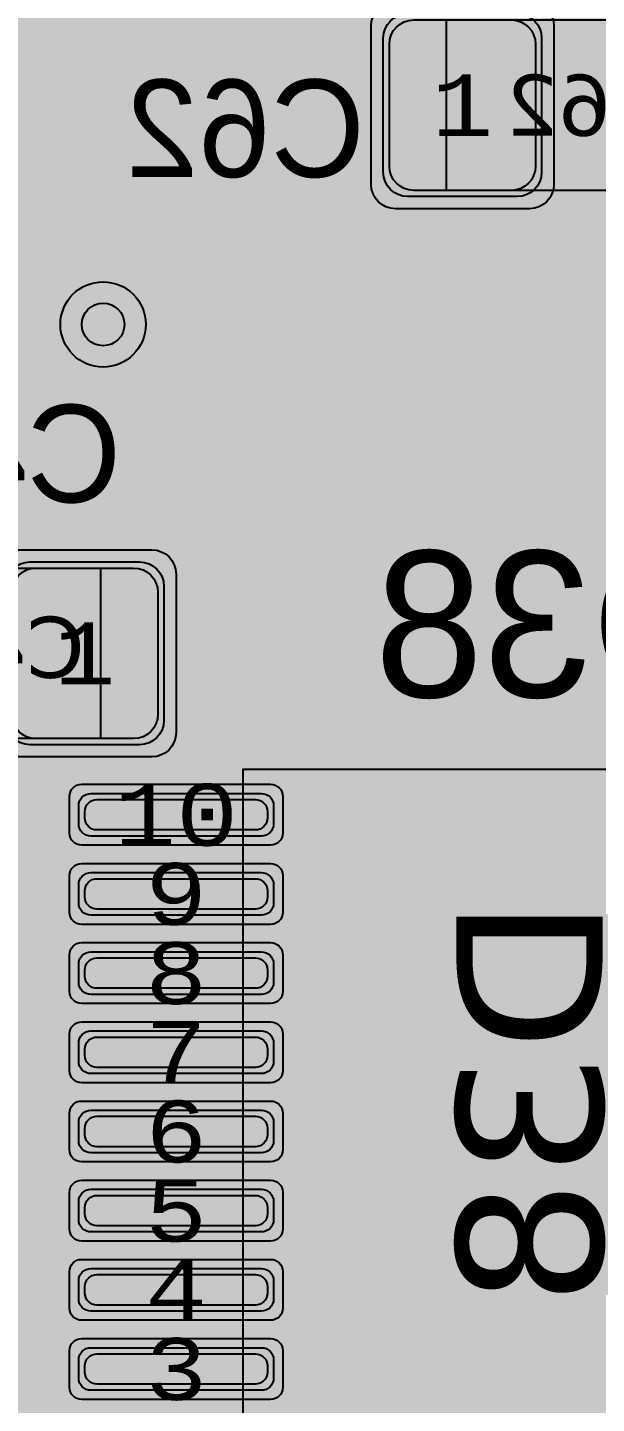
# Model space of a CAD drawing. Extents: x -98 to 119, y -207 to 98.
# Drawn here: x 15.98 to 20.65, y -20.16 to -8.86 of the extents above; entities that cross this region are included whole.
import ezdxf
from ezdxf.enums import TextEntityAlignment as Align

# ---------------------------------------------------------------- set-up
doc = ezdxf.new("R2010")
doc.units = 0
doc.header["$MEASUREMENT"] = 0
for name, color, linetype in [('ASSEMBLY_OUTLINES_BTM', 191, 'CONTINUOUS'), ('ASSEMBLY_PART_NUMBERS_BTM', 191, 'CONTINUOUS'), ('ASSEMBLY_PART_NUMBERS_TOP', 102, 'CONTINUOUS'), ('ASSEMBLY_REF_DES_BTM', 191, 'CONTINUOUS'), ('BOARD_OUTLINE', 10, 'CONTINUOUS'), ('DRILL_DRAWING', 21, 'CONTINUOUS'), ('GENERATED_SILKSCREEN_BTM', 255, 'CONTINUOUS'), ('MANUFACTURING_OUTLINES', 10, 'CONTINUOUS'), ('PART_PADS_SMD_BTM', 230, 'CONTINUOUS'), ('PIN_NUMBERS_BTM', 8, 'CONTINUOUS'), ('PIN_NUMBERS_TOP', 8, 'CONTINUOUS'), ('PLACEMENT_OUTLINES_BTM', 222, 'CONTINUOUS'), ('PLANE_DATA_LAYER_BOTTOM', 230, 'CONTINUOUS'), ('PLANE_SHAPES_LAYER_BOTTOM', 230, 'CONTINUOUS'), ('PLANE_SHAPES_LAYER_TOP', 150, 'CONTINUOUS'), ('ROUTE_BORDER', 151, 'CONTINUOUS'), ('SILKSCREEN_OUTLINES_BTM', 211, 'CONTINUOUS'), ('SILKSCREEN_REF_DES_BTM', 211, 'CONTINUOUS'), ('SOLDERMASK_PADS_BTM', 12, 'CONTINUOUS'), ('SOLDERPASTE_PADS_BTM', 12, 'CONTINUOUS'), ('TRACES_LAYER_BOTTOM', 230, 'CONTINUOUS'), ('TRACES_LAYER_TOP', 150, 'CONTINUOUS'), ('VIA_HOLES_LAYER_BOTTOM', 30, 'CONTINUOUS'), ('VIA_HOLES_LAYER_TOP', 30, 'CONTINUOUS'), ('VIA_PADS_LAYER_BOTTOM', 230, 'CONTINUOUS'), ('VIA_PADS_LAYER_TOP', 150, 'CONTINUOUS')]:
    doc.layers.add(name, color=color, linetype=linetype)
doc.styles.add('COURIER_NEW', font='COUR.TTF')
doc.styles.add('VERDANA', font='verdana.TTF')
doc.styles.add('VERIBEST_GERBER_0', font='txt')

msp = doc.modelspace()

# ---------------------------------------------------------------- hatches: boundary and pattern name
at = {"layer": 'PLANE_DATA_LAYER_BOTTOM'}
h = msp.add_hatch(color=256, dxfattribs=at)
h.paths.add_polyline_path([(-96.5, 0, -1), (96.5, 0, -1)], flags=0)
h.paths.add_polyline_path([(92.251979, -7.43598, 0.726988162), (92.479659, -3.637852, -0.308609791), (92.431259, -3.566904, -0.009635255), (92.431316, -3.563968, 0.009635011), (92.5, -0.000006), (92.5, 0.000001, 0.053325255), (90.407665, 19.562826, -0.053326925), (90.405941, 19.578942), (90.405941, 19.578943, -0.238217909), (90.436919, 19.640273, 0.661755037), (89.584154, 23.221888, -0.295297583), (89.523137, 23.277841, 0.022401018), (87.08146, 31.194059, -0.086206302), (87.076996, 31.219756), (87.076996, 31.219757, -0.210183909), (87.101696, 31.275919, 0.679382507), (85.774921, 34.749845, -0.301864993), (85.705267, 34.797373, 0.047915829), (77.514669, 50.475005, -0.145307444), (77.502324, 50.516585, -0.123988701), (77.511414, 50.552678, 0.606608991), (75.516892, 53.486368, -0.274238992), (75.44586, 53.517962, 0.021523084), (70.565432, 59.806101, -0.177595235), (70.547363, 59.855368), (70.547363, 59.855369, -0.111833303), (70.5548, 59.888203, 0.661755452), (68.116894, 62.64715, -0.295297373), (68.036725, 62.667806, 0.05833458), (51.722715, 76.687749, -0.249337829), (51.689123, 76.750923), (51.689123, 76.750924, -0.060759886), (51.691357, 76.76924, 0.714966399), (48.509213, 78.818582, -0.314871124), (48.42205, 78.81342, 0.022806677), (41.042088, 82.896302, -0.285136953), (40.999698, 82.964591), (40.999698, 82.964596, -0.004247023), (40.999709, 82.965891, 0.647046608), (37.697353, 84.5176, -0.289754858), (37.616734, 84.505806, 0.052943541), (19.031563, 90.52099, -0.30833592), (18.972104, 90.582877, 0.696982245), (15.284156, 91.27756, -0.308339612), (15.206255, 91.241547, 0.022370691), (6.993138, 92.235275, -0.315204372), (6.925536, 92.290658, 0.715888063), (3.14462, 92.496703, -0.315205261), (3.0714, 92.448994, 0.063468058), (-20.215283, 90.264015, -0.320142253), (-20.296827, 90.298428, 0.72963938), (-23.995319, 89.386755, -0.320144031), (-24.051528, 89.318386, 0.018663537), (-30.645576, 87.275991, -0.309865735), (-30.72878, 87.298418, 0.701170836), (-34.249879, 85.978007, -0.002752694), (-34.249874, 85.977168, -0.30685575), (-34.29782, 85.9064, 0.04916641), (-50.410548, 77.556603, -0.32354836), (-50.499711, 77.561018, 0.739212756), (-53.660594, 75.408706, -0.075169868), (-53.657188, 75.386179), (-53.657188, 75.386178, -0.242479425), (-53.68916, 75.324127, 0.019967737), (-59.527063, 70.80098, -0.298487087), (-59.610009, 70.791065, 0.556724412), (-62.5, 69), (-62.5, 68.999999, 0.082708518), (-62.392031, 68.351756, -0.298487573), (-62.412702, 68.270818, 0.067186589), (-78.279974, 49.27977, -0.277817809), (-78.350169, 49.24438, 0.436350868), (-80.5, 47.25), (-80.5, 47.249999, 0.141466326), (-80.192238, 46.184011, -0.141465884), (-80.180512, 46.143397), (-80.180512, 46.143396, -0.131190735), (-80.190652, 46.105416, 0.019294819), (-83.506407, 39.786053, -0.312206796), (-83.581614, 39.742899, 0.439123468), (-85.75, 37.75, 0.204829615), (-85.131688, 36.303992, -0.204830708), (-85.10813, 36.248899), (-85.10813, 36.248898, -0.100919006), (-85.114214, 36.219062, 0.048097759), (-90.466303, 19.289839, -0.314870423), (-90.530154, 19.230281, 0.714965653), (-91.24073, 15.512631, -0.269378312), (-91.202277, 15.446437), (-91.202277, 15.446436, -0.041929831), (-91.203345, 15.433723, 0.018841331), (-92.106444, 8.523669, -0.32827121), (-92.166453, 8.456161, 0.354028014), (-93.75, 6.5), (-93.75, 6.499999, 0.314708299), (-92.438077, 4.622088, -0.31470689), (-92.388093, 4.55054), (-92.388093, 4.550537, -0.012285748), (-92.388185, 4.546794, 0.012294179), (-92.5, 0.00001), (-92.5, -0.000004, 0.052933393), (-90.438132, -19.421494, -0.329408644), (-90.475468, -19.504015, 0.27173254), (-91.5, -21.25, 0.401597711), (-89.586502, -23.248128, -0.329404507), (-89.516056, -23.305059, 0.021307354), (-87.207653, -30.839509, -0.322177334), (-87.232533, -30.924924, 0.230665932), (-88, -32.499999), (-88, -32.5, 0.431495031), (-85.882787, -34.496562, -0.3221788), (-85.807634, -34.544174, 0.048016175), (-77.643233, -50.277018, -0.303878783), (-77.644537, -50.3618, 0.152518996), (-78, -51.499999), (-78, -51.5, 0.481982915), (-75.552374, -53.449264, -0.303883418), (-75.473145, -53.479475, 0.021991255), (-70.483925, -59.90214, -0.318621499), (-70.47622, -59.989968, 0.725399056), (-67.952631, -62.834176, -0.318624212), (-67.866344, -62.852281, 0.062392529), (-50.265124, -77.650932, -0.254356234), (-50.230332, -77.714899), (-50.230332, -77.7149, -0.034453173), (-50.231054, -77.725364, 0.034451935), (-50.25, -78), (-50.25, -78.000001, 0.603308224), (-47.119729, -79.649997, -0.291362646), (-47.037917, -79.64725, 0.02294124), (-39.54278, -83.621879, -0.290012797), (-39.499155, -83.690765), (-39.499155, -83.690766, -0.007130353), (-39.499186, -83.692939, 0.007132964), (-39.5, -83.749994), (-39.5, -83.75, 0.658082965), (-36.126004, -85.203319, -0.297762979), (-36.043963, -85.188513, 0.049016344), (-18.771876, -90.575199, -0.301861306), (-18.712566, -90.635139, 0.679381768), (-15.056336, -91.31372, -0.301864385), (-14.979467, -91.279054, 0.021749122), (-6.993138, -92.235275, -0.315204372), (-6.925536, -92.290658, 0.715888063), (-3.14462, -92.496703, -0.315205261), (-3.0714, -92.448994, 0.06250827), (19.869968, -90.340657, -0.345566403), (19.954737, -90.381493, 0.794356815), (23.75, -89.500001), (23.75, -89.499973, 0.005086864), (23.749586, -89.459281, -0.345588489), (23.806159, -89.384097, 0.021469451), (31.383958, -87.013201, -0.314446926), (31.468175, -87.035889, 0.700130836), (35, -85.75), (35, -85.749988, 0.009099261), (34.998675, -85.677212, -0.009057228), (34.998625, -85.674452), (34.998625, -85.674439, -0.304472205), (35.045955, -85.60392, 0.047985464), (50.721249, -77.353765, -0.31444166), (50.808431, -77.356288, 0.616218308), (54, -75.75), (54, -75.749999, 0.067758174), (53.927211, -75.215343, -0.067753523), (53.924438, -75.194974), (53.924438, -75.194973, -0.241537288), (53.95619, -75.13308, 0.022365821), (60.452055, -70.01285, -0.313111549), (60.538488, -70.003709, 0.710095351), (63.344013, -67.475653, -0.099717589), (63.33807, -67.446151), (63.33807, -67.44615, -0.206928064), (63.362073, -67.390635, 0.058205552), (77.187807, -50.973449, -0.317486674), (77.269693, -50.94147, 0.722224143), (79.294241, -47.729048, -0.173873661), (79.276877, -47.680625, -0.136094565), (79.287761, -47.641379, 0.020523482), (82.926938, -40.980152, -0.353003204), (83.013777, -40.939997, 0.48811211), (85.5, -39), (85.5, -38.999999, 0.240073604), (84.675602, -37.381988, -0.240072951), (84.644192, -37.320342), (84.644192, -37.320341, -0.104105615), (84.650658, -37.289623, 0.050546739), (90.411157, -19.546683, -0.32146983), (90.476988, -19.487077, 0.38127918), (92.25, -17.5, 0.275143701), (91.203224, -15.741772, -0.275142487), (91.163342, -15.674784), (91.163342, -15.674783, -0.042554947), (91.164442, -15.661882, 0.022235783), (92.195155, -7.50356, -0.319196338)], flags=0)
at = {"layer": 'PLANE_SHAPES_LAYER_BOTTOM'}
h = msp.add_hatch(color=256, dxfattribs=at)
h.paths.add_polyline_path([(-96.5, 0, -1), (96.5, 0, -1)], flags=0)
h.paths.add_polyline_path([(-92.5, 0, -1), (92.5, 0, -1)], flags=0)
at = {"layer": 'PLANE_SHAPES_LAYER_TOP'}
h = msp.add_hatch(color=256, dxfattribs=at)
h.paths.add_polyline_path([(-96.31345, 0, -1), (96.81345, 0, -1)], flags=0)
h.paths.add_polyline_path([(-92.25, 0, -1), (92.75, 0, -1)], flags=0)
h = msp.add_hatch(color=256, dxfattribs=at)
h.paths.add_polyline_path([(46.25, -35.15), (43.875, -38), (28.75, -38), (32.25, -34.5), (32.25, -30.5), (35.75, -30.5), (35.75, -27), (14.25, -27), (14.25, -24), (-10, -24), (-10, -18.75), (1.75, -18.75), (1.75, -9.25), (-10, -9.25), (-10, 32.75), (1.75, 32.75), (1.75, 34.25), (20.25, 34.25), (20.25, 25.25), (22.25, 23.25), (34.5, 23.25), (34.5, -26.5), (41.25, -26.5), (41.25, -20.5), (46.25, -20.5)])
h.paths.add_polyline_path([(-8.75, 10.25), (-8.75, 19.5), (1.25, 19.5), (1.25, 10.25)], flags=16)
h.paths.add_polyline_path([(6, 27.25), (6, 29.75), (15.45, 29.75), (15.45, 27.25)], flags=16)
at = {"layer": 'VIA_HOLES_LAYER_BOTTOM'}
h = msp.add_hatch(color=256, dxfattribs=at)
edge = h.paths.add_edge_path()
edge.add_arc((16.6, -11.3), 0.175, 0, 360)
at = {"layer": 'VIA_HOLES_LAYER_TOP'}
h = msp.add_hatch(color=256, dxfattribs=at)
edge = h.paths.add_edge_path()
edge.add_arc((16.6, -11.3), 0.175, 0, 360)

# ---------------------------------------------------------------- linework, layer by layer
at = {"layer": 'ASSEMBLY_OUTLINES_BTM'}
for points in [[(19.42, -10.2), (19.42, -8.8), (21.57, -8.8), (21.57, -10.2)], [(14.43, -14.7), (14.43, -13.3), (16.58, -13.3), (16.58, -14.7)]]:
    msp.add_lwpolyline(points, close=True, dxfattribs=at)
at = {"layer": 'ASSEMBLY_OUTLINES_BTM', "const_width": 0.2}
msp.add_lwpolyline([(17.75, -21.55), (17.75, -14.95), (22.25, -14.95), (22.25, -21.55)], close=True, dxfattribs=at)
at = {"layer": 'BOARD_OUTLINE', "const_width": 0.1}
msp.add_lwpolyline([(-97.5, 0, -1), (97.5, 0, -1)], format="xyb", close=True, dxfattribs=at)
at = {"layer": 'GENERATED_SILKSCREEN_BTM', "const_width": 0.15}
for points in [[(20.769515, -8.799995, 0.000011097), (20.769508, -8.800005), (20.230492, -8.800005, 0.000011097), (20.230485, -8.799995), (20.769515, -8.799995)], [(20.769515, -10.200005), (20.230485, -10.200005, 0.000011097), (20.230492, -10.199995), (20.769508, -10.199995, 0.000011097), (20.769515, -10.200005)], [(22.250005, -15.075), (22.249995, -15.075), (22.249995, -14.950005), (17.750005, -14.950005), (17.750005, -15.075), (17.749995, -15.075), (17.749995, -14.95, -0.414213562), (17.75, -14.949995), (22.25, -14.949995, -0.414213562), (22.250005, -14.95), (22.250005, -15.075)]]:
    msp.add_lwpolyline(points, format="xyb", dxfattribs=at)
for points in [[(16.7008, -9.3068), (16.5664, -9.4164), (16.564, -9.4204), (16.5632, -9.4236), (16.5616, -9.426), (16.5608, -9.4292), (16.5608, -9.5388), (16.5616, -9.542), (16.5632, -9.5468), (16.564, -9.5508), (16.5664, -9.5524), (17.0992, -9.9852), (17.0992, -10.0708), (16.5768, -10.0708), (16.5712, -10.0724), (16.5664, -10.0756), (16.564, -10.0812), (16.5632, -10.0876), (16.564, -10.0932), (16.5664, -10.0988), (16.5712, -10.102), (16.5768, -10.1036), (17.116, -10.1036), (17.1224, -10.102), (17.1264, -10.098), (17.1304, -10.094), (17.132, -10.0876), (17.132, -9.978), (17.1312, -9.9756), (17.1296, -9.97), (17.128, -9.9676), (17.1272, -9.966), (17.1248, -9.9644), (16.5928, -9.5308), (16.5928, -9.4372), (16.7176, -9.3364), (16.976, -9.3364), (17.1064, -9.4428), (17.112, -9.4444), (17.1176, -9.4436), (17.1224, -9.4412), (17.1264, -9.4364), (17.1288, -9.4316), (17.1296, -9.426), (17.1288, -9.4204), (17.1272, -9.418), (17.1248, -9.4164), (16.9904, -9.3068), (16.9872, -9.306), (16.9856, -9.3052), (16.984, -9.3044), (16.9808, -9.3036), (16.7112, -9.3036), (16.708, -9.3044), (16.7064, -9.3052), (16.704, -9.306), (16.7008, -9.3068)], [(17.4568, -9.3068), (17.3224, -9.4164), (17.3192, -9.4204), (17.3176, -9.4268), (17.3184, -9.4316), (17.32, -9.4356), (17.3224, -9.4388), (17.3264, -9.442), (17.3304, -9.4444), (17.3344, -9.4452), (17.3384, -9.4452), (17.3416, -9.4428), (17.4728, -9.3364), (17.732, -9.3364), (17.8552, -9.4372), (17.8552, -9.7244), (17.7464, -9.6356), (17.7432, -9.6348), (17.7416, -9.634), (17.7408, -9.634), (17.7408, -9.6332), (17.7368, -9.6324), (17.4672, -9.6324), (17.464, -9.6332), (17.464, -9.634), (17.4624, -9.634), (17.46, -9.6348), (17.4576, -9.6356), (17.3224, -9.7444), (17.3216, -9.7468), (17.32, -9.7476), (17.3192, -9.7484), (17.3192, -9.75), (17.3176, -9.7556), (17.3168, -9.758), (17.3168, -9.978), (17.3176, -9.982), (17.3192, -9.9852), (17.32, -9.9884), (17.3224, -9.9908), (17.4568, -10.1004), (17.4608, -10.102), (17.4616, -10.1028), (17.464, -10.1028), (17.4648, -10.1036), (17.4656, -10.1036), (17.4672, -10.1036), (17.7368, -10.1036), (17.74, -10.1028), (17.7432, -10.102), (17.7464, -10.1004), (17.8808, -9.9908), (17.8832, -9.9892), (17.884, -9.9884), (17.8856, -9.986), (17.8872, -9.9804), (17.888, -9.978), (17.888, -9.4292), (17.8872, -9.4252), (17.8856, -9.422), (17.884, -9.4204), (17.8832, -9.4188), (17.8808, -9.4164), (17.7464, -9.3068), (17.7432, -9.306), (17.7416, -9.3052), (17.74, -9.3044), (17.7368, -9.3036), (17.4672, -9.3036), (17.464, -9.3044), (17.4624, -9.3052), (17.46, -9.306), (17.4568, -9.3068)], [(18.5008, -10.1004), (18.6352, -9.9908), (18.6392, -9.9884), (18.64, -9.9852), (18.6416, -9.982), (18.6424, -9.978), (18.6424, -9.4292), (18.6416, -9.4252), (18.64, -9.422), (18.6384, -9.4204), (18.6376, -9.4188), (18.636, -9.4164), (18.5008, -9.3068), (18.4984, -9.306), (18.496, -9.3052), (18.4952, -9.3044), (18.492, -9.3036), (18.2224, -9.3036), (18.2184, -9.3044), (18.2168, -9.3052), (18.2144, -9.306), (18.212, -9.3068), (18.0768, -9.4164), (18.0736, -9.4204), (18.072, -9.4268), (18.0728, -9.4316), (18.0744, -9.4356), (18.0768, -9.4388), (18.0808, -9.442), (18.0848, -9.4444), (18.0888, -9.4452), (18.0928, -9.4452), (18.096, -9.4428), (18.228, -9.3364), (18.4864, -9.3364), (18.6096, -9.4372), (18.6096, -9.97), (18.4864, -10.0708), (18.228, -10.0708), (18.096, -9.9644), (18.0928, -9.9628), (18.0888, -9.962), (18.0848, -9.9628), (18.0808, -9.9652), (18.0768, -9.9684), (18.0744, -9.9724), (18.0728, -9.9772), (18.072, -9.982), (18.0736, -9.9868), (18.0768, -9.9908), (18.212, -10.1004), (18.2152, -10.102), (18.216, -10.1028), (18.2184, -10.1028), (18.2192, -10.1036), (18.22, -10.1036), (18.2224, -10.1036), (18.492, -10.1036), (18.4952, -10.1028), (18.4984, -10.102), (18.5008, -10.1004)], [(17.8552, -9.766), (17.8552, -9.97), (17.732, -10.0708), (17.4736, -10.0708), (17.3488, -9.97), (17.3488, -9.766), (17.4736, -9.6644), (17.732, -9.6644), (17.8552, -9.766)], [(16.5004, -12.7704), (16.6348, -12.6608), (16.6388, -12.6584), (16.6396, -12.6552), (16.6412, -12.652), (16.642, -12.648), (16.642, -12.0992), (16.6412, -12.0952), (16.6396, -12.092), (16.638, -12.0904), (16.6372, -12.0888), (16.6356, -12.0864), (16.5004, -11.9768), (16.498, -11.976), (16.4956, -11.9752), (16.4948, -11.9744), (16.4916, -11.9736), (16.222, -11.9736), (16.218, -11.9744), (16.2164, -11.9752), (16.214, -11.976), (16.2116, -11.9768), (16.0764, -12.0864), (16.0732, -12.0904), (16.0716, -12.0968), (16.0724, -12.1016), (16.074, -12.1056), (16.0764, -12.1088), (16.0804, -12.112), (16.0844, -12.1144), (16.0884, -12.1152), (16.0924, -12.1152), (16.0956, -12.1128), (16.2276, -12.0064), (16.486, -12.0064), (16.6092, -12.1072), (16.6092, -12.64), (16.486, -12.7408), (16.2276, -12.7408), (16.0956, -12.6344), (16.0924, -12.6328), (16.0884, -12.632), (16.0844, -12.6328), (16.0804, -12.6352), (16.0764, -12.6384), (16.074, -12.6424), (16.0724, -12.6472), (16.0716, -12.652), (16.0732, -12.6568), (16.0764, -12.6608), (16.2116, -12.7704), (16.2148, -12.772), (16.2156, -12.7728), (16.218, -12.7728), (16.2188, -12.7736), (16.2196, -12.7736), (16.222, -12.7736), (16.4916, -12.7736), (16.4948, -12.7728), (16.498, -12.772), (16.5004, -12.7704)], [(18.53658, -13.62262), (18.57498, -13.73782), (18.53658, -13.85302), (18.53658, -13.85662), (18.53538, -13.86142), (18.53538, -14.23222), (18.53538, -14.23582), (18.53658, -14.23942), (18.53778, -14.24422), (18.54258, -14.24902), (18.66258, -14.37262), (18.66858, -14.37742), (18.67458, -14.37862), (18.67938, -14.37982), (19.11978, -14.37982), (19.12338, -14.37982), (19.12698, -14.37862), (19.13178, -14.37742), (19.13658, -14.37262), (19.25658, -14.24902), (19.26258, -14.24422), (19.26378, -14.23942), (19.26378, -14.23222), (19.26378, -13.86142), (19.26378, -13.85662), (19.26378, -13.85422), (19.26258, -13.85302), (19.22418, -13.73782), (19.26258, -13.62262), (19.26378, -13.62142), (19.26378, -13.61422), (19.26378, -13.32622), (19.26378, -13.32142), (19.26258, -13.31542), (19.25658, -13.30942), (19.13658, -13.18582), (19.13178, -13.18222), (19.12698, -13.18102), (19.12338, -13.17982), (19.11978, -13.17982), (18.67938, -13.17982), (18.67458, -13.18102), (18.66858, -13.18222), (18.66258, -13.18582), (18.54258, -13.30942), (18.53778, -13.31662), (18.53658, -13.32142), (18.53538, -13.32622), (18.53538, -13.61422), (18.53538, -13.61902), (18.53658, -13.62142), (18.53658, -13.62262)], [(19.21578, -13.33942), (19.21578, -13.61182), (19.18338, -13.71502), (18.61818, -13.71502), (18.58338, -13.61182), (18.58338, -13.33942), (18.69018, -13.22902), (19.10778, -13.22902), (19.21578, -13.33942)], [(20.26338, -14.37502), (20.46618, -14.21062), (20.46978, -14.20822), (20.47218, -14.20462), (20.47338, -14.20102), (20.47338, -14.19742), (20.47218, -14.18902), (20.46738, -14.18062), (20.46138, -14.17462), (20.45418, -14.16982), (20.44578, -14.16862), (20.43738, -14.17102), (20.24178, -14.33062), (19.85418, -14.33062), (19.66698, -14.17942), (19.66698, -13.95622), (19.85178, -13.80382), (20.05098, -13.80382), (20.06058, -13.80142), (20.06658, -13.79662), (20.07018, -13.78822), (20.07138, -13.77982), (20.07018, -13.77142), (20.06658, -13.76422), (20.06058, -13.75822), (20.05098, -13.75582), (19.85178, -13.75582), (19.66698, -13.60342), (19.66698, -13.38022), (19.85418, -13.22902), (20.24178, -13.22902), (20.43738, -13.38862), (20.44578, -13.39102), (20.45418, -13.38982), (20.46138, -13.38622), (20.46738, -13.37902), (20.47218, -13.37182), (20.47338, -13.36342), (20.47338, -13.35862), (20.47218, -13.35502), (20.46978, -13.35142), (20.46618, -13.34902), (20.26338, -13.18462), (20.25978, -13.18342), (20.25618, -13.18222), (20.25498, -13.18102), (20.25018, -13.17982), (19.84578, -13.17982), (19.83978, -13.18102), (19.83738, -13.18222), (19.83498, -13.18342), (19.83018, -13.18462), (19.62738, -13.34902), (19.62378, -13.35502), (19.62258, -13.35982), (19.62018, -13.36342), (19.61898, -13.36822), (19.61898, -13.61542), (19.62018, -13.61902), (19.62258, -13.62742), (19.62378, -13.63342), (19.62738, -13.63582), (19.80378, -13.77982), (19.62738, -13.92382), (19.62618, -13.92622), (19.62378, -13.92862), (19.62258, -13.92982), (19.62258, -13.93222), (19.62018, -13.94062), (19.61898, -13.94422), (19.61898, -14.19142), (19.62018, -14.19742), (19.62258, -14.20222), (19.62378, -14.20702), (19.62738, -14.21062), (19.83018, -14.37502), (19.83498, -14.37742), (19.83618, -14.37862), (19.83978, -14.37862), (19.84098, -14.37982), (19.84218, -14.37982), (19.84578, -14.37982), (20.25018, -14.37982), (20.25498, -14.37862), (20.25978, -14.37742), (20.26338, -14.37502)], [(19.21578, -13.86622), (19.21578, -14.22142), (19.10778, -14.33062), (18.69018, -14.33062), (18.58338, -14.22142), (18.58338, -13.86622), (18.61818, -13.76302), (19.18338, -13.76302), (19.21578, -13.86622)]]:
    msp.add_lwpolyline(points, dxfattribs=at)
for points in [[(17.749995, -15.725), (17.749995, -15.575), (17.750005, -15.575), (17.750005, -15.725)], [(17.749995, -16.375), (17.749995, -16.225), (17.750005, -16.225), (17.750005, -16.375)], [(17.749995, -17.025), (17.749995, -16.875), (17.750005, -16.875), (17.750005, -17.025)], [(17.749995, -17.675), (17.749995, -17.525), (17.750005, -17.525), (17.750005, -17.675)], [(17.749995, -18.325), (17.749995, -18.175), (17.750005, -18.175), (17.750005, -18.325)], [(17.749995, -18.975), (17.749995, -18.825), (17.750005, -18.825), (17.750005, -18.975)], [(17.749995, -19.625), (17.749995, -19.475), (17.750005, -19.475), (17.750005, -19.625)], [(17.749995, -20.275), (17.749995, -20.125), (17.750005, -20.125), (17.750005, -20.275)]]:
    msp.add_lwpolyline(points, close=True, dxfattribs=at)
at = {"layer": 'MANUFACTURING_OUTLINES'}
msp.add_circle((0, 0), 97.575405, dxfattribs=at)
at = {"layer": 'PART_PADS_SMD_BTM'}
for points in [[(20, -8.75, -0.414213562), (20.2, -8.95), (20.2, -10.05, -0.414213562), (20, -10.25), (19.1, -10.25, -0.414213562), (18.9, -10.05), (18.9, -8.95, -0.414213562), (19.1, -8.75)], [(16, -14.75, -0.414213562), (15.8, -14.55), (15.8, -13.45, -0.414213562), (16, -13.25), (16.9, -13.25, -0.414213562), (17.1, -13.45), (17.1, -14.55, -0.414213562), (16.9, -14.75)], [(16.4, -15.25, -0.414213562), (16.5, -15.15), (17.9, -15.15, -0.414213562), (18, -15.25), (18, -15.4, -0.414213562), (17.9, -15.5), (16.5, -15.5, -0.414213562), (16.4, -15.4)], [(16.4, -15.9, -0.414213562), (16.5, -15.8), (17.9, -15.8, -0.414213562), (18, -15.9), (18, -16.05, -0.414213562), (17.9, -16.15), (16.5, -16.15, -0.414213562), (16.4, -16.05)], [(16.4, -16.55, -0.414213562), (16.5, -16.45), (17.9, -16.45, -0.414213562), (18, -16.55), (18, -16.7, -0.414213562), (17.9, -16.8), (16.5, -16.8, -0.414213562), (16.4, -16.7)], [(16.4, -17.2, -0.414213562), (16.5, -17.1), (17.9, -17.1, -0.414213562), (18, -17.2), (18, -17.35, -0.414213562), (17.9, -17.45), (16.5, -17.45, -0.414213562), (16.4, -17.35)], [(16.4, -17.85, -0.414213562), (16.5, -17.75), (17.9, -17.75, -0.414213562), (18, -17.85), (18, -18, -0.414213562), (17.9, -18.1), (16.5, -18.1, -0.414213562), (16.4, -18)], [(16.4, -18.5, -0.414213562), (16.5, -18.4), (17.9, -18.4, -0.414213562), (18, -18.5), (18, -18.65, -0.414213562), (17.9, -18.75), (16.5, -18.75, -0.414213562), (16.4, -18.65)], [(16.4, -19.15, -0.414213562), (16.5, -19.05), (17.9, -19.05, -0.414213562), (18, -19.15), (18, -19.3, -0.414213562), (17.9, -19.4), (16.5, -19.4, -0.414213562), (16.4, -19.3)], [(16.4, -19.8, -0.414213562), (16.5, -19.7), (17.9, -19.7, -0.414213562), (18, -19.8), (18, -19.95, -0.414213562), (17.9, -20.05), (16.5, -20.05, -0.414213562), (16.4, -19.95)]]:
    msp.add_lwpolyline(points, format="xyb", close=True, dxfattribs=at)
at = {"layer": 'PLACEMENT_OUTLINES_BTM'}
for points in [[(19.42, -10.2), (19.42, -8.8), (21.57, -8.8), (21.57, -10.2)], [(14.43, -14.7), (14.43, -13.3), (16.58, -13.3), (16.58, -14.7)], [(17.75, -21.55), (17.75, -14.95), (22.25, -14.95), (22.25, -21.55)]]:
    msp.add_lwpolyline(points, close=True, dxfattribs=at)
at = {"layer": 'ROUTE_BORDER'}
msp.add_circle((0, 0), 96.5, dxfattribs=at)
at = {"layer": 'SILKSCREEN_OUTLINES_BTM'}
for points in [[(19.42, -10.2), (19.42, -8.8), (21.57, -8.8), (21.57, -10.2)], [(14.43, -14.7), (14.43, -13.3), (16.58, -13.3), (16.58, -14.7)], [(17.75, -21.55), (17.75, -14.95), (22.25, -14.95), (22.25, -21.55)]]:
    msp.add_lwpolyline(points, close=True, dxfattribs=at)
at = {"layer": 'SOLDERMASK_PADS_BTM'}
for points in [[(20.1, -8.65, -0.414213562), (20.3, -8.85), (20.3, -10.15, -0.414213562), (20.1, -10.35), (19, -10.35, -0.414213562), (18.8, -10.15), (18.8, -8.85, -0.414213562), (19, -8.65)], [(15.9, -14.85, -0.414213562), (15.7, -14.65), (15.7, -13.35, -0.414213562), (15.9, -13.15), (17, -13.15, -0.414213562), (17.2, -13.35), (17.2, -14.65, -0.414213562), (17, -14.85)], [(16.325, -15.175, -0.414213562), (16.425, -15.075), (17.975, -15.075, -0.414213562), (18.075, -15.175), (18.075, -15.475, -0.414213562), (17.975, -15.575), (16.425, -15.575, -0.414213562), (16.325, -15.475)], [(16.325, -15.825, -0.414213562), (16.425, -15.725), (17.975, -15.725, -0.414213562), (18.075, -15.825), (18.075, -16.125, -0.414213562), (17.975, -16.225), (16.425, -16.225, -0.414213562), (16.325, -16.125)], [(16.325, -16.475, -0.414213562), (16.425, -16.375), (17.975, -16.375, -0.414213562), (18.075, -16.475), (18.075, -16.775, -0.414213562), (17.975, -16.875), (16.425, -16.875, -0.414213562), (16.325, -16.775)], [(16.325, -17.125, -0.414213562), (16.425, -17.025), (17.975, -17.025, -0.414213562), (18.075, -17.125), (18.075, -17.425, -0.414213562), (17.975, -17.525), (16.425, -17.525, -0.414213562), (16.325, -17.425)], [(16.325, -17.775, -0.414213562), (16.425, -17.675), (17.975, -17.675, -0.414213562), (18.075, -17.775), (18.075, -18.075, -0.414213562), (17.975, -18.175), (16.425, -18.175, -0.414213562), (16.325, -18.075)], [(16.325, -18.425, -0.414213562), (16.425, -18.325), (17.975, -18.325, -0.414213562), (18.075, -18.425), (18.075, -18.725, -0.414213562), (17.975, -18.825), (16.425, -18.825, -0.414213562), (16.325, -18.725)], [(16.325, -19.075, -0.414213562), (16.425, -18.975), (17.975, -18.975, -0.414213562), (18.075, -19.075), (18.075, -19.375, -0.414213562), (17.975, -19.475), (16.425, -19.475, -0.414213562), (16.325, -19.375)], [(16.325, -19.725, -0.414213562), (16.425, -19.625), (17.975, -19.625, -0.414213562), (18.075, -19.725), (18.075, -20.025, -0.414213562), (17.975, -20.125), (16.425, -20.125, -0.414213562), (16.325, -20.025)]]:
    msp.add_lwpolyline(points, format="xyb", close=True, dxfattribs=at)
at = {"layer": 'SOLDERPASTE_PADS_BTM'}
for points in [[(19.95, -8.8, -0.414213562), (20.15, -9), (20.15, -10, -0.414213562), (19.95, -10.2), (19.15, -10.2, -0.414213562), (18.95, -10), (18.95, -9, -0.414213562), (19.15, -8.8)], [(16.05, -14.7, -0.414213562), (15.85, -14.5), (15.85, -13.5, -0.414213562), (16.05, -13.3), (16.85, -13.3, -0.414213562), (17.05, -13.5), (17.05, -14.5, -0.414213562), (16.85, -14.7)], [(16.45, -15.3, -0.414213562), (16.55, -15.2), (17.85, -15.2, -0.414213562), (17.95, -15.3), (17.95, -15.35, -0.414213562), (17.85, -15.45), (16.55, -15.45, -0.414213562), (16.45, -15.35)], [(16.45, -15.95, -0.414213562), (16.55, -15.85), (17.85, -15.85, -0.414213562), (17.95, -15.95), (17.95, -16, -0.414213562), (17.85, -16.1), (16.55, -16.1, -0.414213562), (16.45, -16)], [(16.45, -16.6, -0.414213562), (16.55, -16.5), (17.85, -16.5, -0.414213562), (17.95, -16.6), (17.95, -16.65, -0.414213562), (17.85, -16.75), (16.55, -16.75, -0.414213562), (16.45, -16.65)], [(16.45, -17.25, -0.414213562), (16.55, -17.15), (17.85, -17.15, -0.414213562), (17.95, -17.25), (17.95, -17.3, -0.414213562), (17.85, -17.4), (16.55, -17.4, -0.414213562), (16.45, -17.3)], [(16.45, -17.9, -0.414213562), (16.55, -17.8), (17.85, -17.8, -0.414213562), (17.95, -17.9), (17.95, -17.95, -0.414213562), (17.85, -18.05), (16.55, -18.05, -0.414213562), (16.45, -17.95)], [(16.45, -18.55, -0.414213562), (16.55, -18.45), (17.85, -18.45, -0.414213562), (17.95, -18.55), (17.95, -18.6, -0.414213562), (17.85, -18.7), (16.55, -18.7, -0.414213562), (16.45, -18.6)], [(16.45, -19.2, -0.414213562), (16.55, -19.1), (17.85, -19.1, -0.414213562), (17.95, -19.2), (17.95, -19.25, -0.414213562), (17.85, -19.35), (16.55, -19.35, -0.414213562), (16.45, -19.25)], [(16.45, -19.85, -0.414213562), (16.55, -19.75), (17.85, -19.75, -0.414213562), (17.95, -19.85), (17.95, -19.9, -0.414213562), (17.85, -20), (16.55, -20, -0.414213562), (16.45, -19.9)]]:
    msp.add_lwpolyline(points, format="xyb", close=True, dxfattribs=at)
at = {"layer": 'TRACES_LAYER_BOTTOM'}
for points, const_width in [([(19.55, -9.5), (19.55, -9.4), (18.15, -8), (18.05, -8)], 0.35), ([(11.05, -9.325), (17.408823, -9.325), (20.907254, -12.823431), (20.907254, -23.941685), (19.276193, -25.572746), (11.894498, -25.572746), (8.696752, -22.375), (5.053248, -22.375), (4.377333, -23.050915), (-2.632969, -23.050915), (-3.155, -22.528884), (-3.155, -19.3)], 0.25), ([(19.55, -9.5), (19.55, -10.580266), (21.482837, -12.513103), (21.482837, -20.761988), (21.895849, -21.175), (22.8, -21.175)], 0.35), ([(-2.4, -22.4), (-1.440686, -22.4), (-1.210801, -22.629885), (4.232677, -22.629885), (4.887562, -21.975), (8.862438, -21.975), (12.060184, -25.172746), (19.110507, -25.172746), (20.496999, -23.786254), (20.496999, -13.051016), (17.420983, -9.975), (11.05, -9.975)], 0.25), ([(17.2, -15.975), (16.125, -15.975), (15.93287, -16.16713), (10.207225, -16.16713), (9.575, -15.534905), (9.575, -13.770354), (7.782508, -11.977862), (7.782508, -11.063101), (6.694407, -9.975), (5.45, -9.975)], 0.25), ([(-2.4, -21.5), (-1.775, -21.5), (-1.06557, -22.20943), (4.087446, -22.20943), (4.721876, -21.575), (9.028124, -21.575), (12.22587, -24.772746), (18.944821, -24.772746), (20.096999, -23.620568), (20.096999, -13.243296), (17.478703, -10.625), (11.05, -10.625)], 0.25), ([(17.2, -16.625), (10.041026, -16.625), (9.175, -15.758974), (9.175, -13.93604), (7.382508, -12.143548), (7.382508, -11.343901), (6.663607, -10.625), (5.45, -10.625)], 0.25), ([(-1.885, -19.3), (-1.885, -20.35), (-0.484588, -21.750412), (3.980778, -21.750412), (4.55619, -21.175), (9.19381, -21.175), (12.391556, -24.372746), (18.779135, -24.372746), (19.696999, -23.454882), (19.696999, -13.635325), (17.361674, -11.3), (16.6, -11.3)], 0.25), ([(-0.615, -19.3), (-0.615, -20.35), (0.321282, -21.286282), (3.879222, -21.286282), (4.390504, -20.775), (9.359496, -20.775), (12.557242, -23.972746), (18.613449, -23.972746), (19.296999, -23.289196), (19.296999, -13.801011), (17.736097, -12.240109), (16.540109, -12.240109), (15.6, -11.3)], 0.25), ([(0.655, -19.3), (0.655, -20.35), (0.940394, -20.635394), (3.964424, -20.635394), (4.224818, -20.375), (9.525182, -20.375), (12.722928, -23.572746), (18.447763, -23.572746), (18.896999, -23.12351), (18.896999, -14.143473), (17.467459, -12.713933), (16.113933, -12.713933), (14.7, -11.3)], 0.25), ([(5.45, -11.275), (6.525, -11.275), (6.982508, -11.732508), (6.982508, -12.309234), (8.775, -14.101726), (8.775, -16.046388), (10.003612, -17.275), (17.2, -17.275)], 0.25), ([(5.45, -11.925), (6.33035, -11.925), (6.582508, -12.177158), (6.582508, -12.47492), (8.375, -14.267412), (8.375, -16.212074), (10.087926, -17.925), (17.2, -17.925)], 0.25), ([(17.2, -18.575), (10.17224, -18.575), (7.975, -16.37776), (7.975, -14.444669), (6.105331, -12.575), (5.45, -12.575)], 0.25), ([(17.2, -19.225), (10.256554, -19.225), (7.575, -16.543446), (7.575, -14.694669), (6.105331, -13.225), (5.45, -13.225)], 0.25), ([(5.45, -13.875), (6.105331, -13.875), (6.775, -14.544669), (6.775, -14.550488), (7.175, -14.950488), (7.175, -16.709132), (10.340868, -19.875), (17.2, -19.875)], 0.25), ([(15.6, -15.3), (15.755345, -15.3), (16.030345, -15.025), (16.030345, -14), (16.45, -14)], 0.35), ([(17.2, -15.325), (17.2, -14.75), (16.45, -14)], 0.35)]:
    msp.add_lwpolyline(points, dxfattribs=dict(at, const_width=const_width))
at = {"layer": 'TRACES_LAYER_TOP', "const_width": 0.35}
msp.add_lwpolyline([(14.1, -6.4), (14.541942, -5.958058), (15.384068, -5.958058), (16.6, -7.17399), (16.6, -11.3)], dxfattribs=at)
at = {"layer": 'VIA_HOLES_LAYER_BOTTOM'}
msp.add_circle((16.6, -11.3), 0.175, dxfattribs=at)
at = {"layer": 'VIA_HOLES_LAYER_TOP'}
msp.add_circle((16.6, -11.3), 0.175, dxfattribs=at)
at = {"layer": 'VIA_PADS_LAYER_BOTTOM'}
msp.add_circle((16.6, -11.3), 0.35, dxfattribs=at)
at = {"layer": 'VIA_PADS_LAYER_TOP'}
msp.add_circle((16.6, -11.3), 0.35, dxfattribs=at)

# ---------------------------------------------------------------- texts
at = {"layer": 'ASSEMBLY_PART_NUMBERS_BTM', "style": 'VERIBEST_GERBER_0', "text_generation_flag": 2}
for s, p in [('SN74LVC1G08DBVR', (20.29, 10.25)), ('ERJ-3EKF4701V', (19.21, 6.25)), ('ERJ-3EKF4701V', (17.71, 6)), ('SN74AHCT1G00DBVR', (20.04, 4.75)), ('ERJ-3GEY0R00V', (15.29, -13.5)), ('SN74ABT245BNSR', (17.46, -18.25))]:
    msp.add_text(s, height=2.032, rotation=90, dxfattribs=at).set_placement(p, align=Align.TOP_LEFT)
for s, p in [('CL21B225KOFNNNE', (20.5, -6.96)), ('ERJ-3EKF6190V', (27, -7.21)), ('ERJ-3EKF6190V', (30.5, -8.71)), ('ERJ-3GEY0R00V', (20.75, -9.54)), ('ERJ-3EKF6190V', (26.75, -9.96)), ('ERJ-3EKF6190V', (31, -11.96)), ('ERJ-3EKF6190V', (27.25, -13.46)), ('ERJ-3EKF6190V', (31, -14.46)), ('ERJ-3EKF6190V', (27.25, -15.71)), ('ERJ-3EKF6190V', (31, -16.71)), ('ERJ-3EKF6190V', (27.25, -17.96)), ('ERJ-3EKF6190V', (31, -18.96)), ('ERJ-3EKF4701V', (16.5, -19.96))]:
    msp.add_text(s, height=2.032, dxfattribs=at).set_placement(p, align=Align.TOP_LEFT)
at = {"layer": 'ASSEMBLY_PART_NUMBERS_TOP', "style": 'VERIBEST_GERBER_0'}
for p in [(-0.25, -8.21), (-0.25, -10.21), (-0.25, -11.96), (-0.25, -13.71)]:
    msp.add_text('ERJ-3EKF4701V', height=2.032, dxfattribs=at).set_placement(p, align=Align.TOP_LEFT)
at = {"layer": 'ASSEMBLY_REF_DES_BTM', "style": 'VERDANA', "text_generation_flag": 2}
for s, p in [('C62', (21.25, -9.25)), ('C48', (16.45, -13.7))]:
    msp.add_text(s, height=0.5, dxfattribs=at).set_placement(p, align=Align.TOP_LEFT)
msp.add_text('D38', height=1.2, rotation=90, dxfattribs=at).set_placement((19.5, -16), align=Align.TOP_LEFT)
at = {"layer": 'DRILL_DRAWING', "style": 'VERIBEST_GERBER_0'}
for p in [(15.6, -11.3), (16.6, -11.3), (15.6, -15.3)]:
    msp.add_text('A', height=2, dxfattribs=at).set_placement(p, align=Align.MIDDLE_CENTER)
at = {"layer": 'PIN_NUMBERS_BTM', "style": 'COURIER_NEW'}
for s, p in [('1', (19.55, -9.5)), ('1', (16.45, -14)), ('10', (17.2, -15.325)), ('9', (17.2, -15.975)), ('8', (17.2, -16.625)), ('7', (17.2, -17.275)), ('6', (17.2, -17.925)), ('5', (17.2, -18.575)), ('4', (17.2, -19.225)), ('3', (17.2, -19.875))]:
    msp.add_text(s, height=0.508, dxfattribs=at).set_placement(p, align=Align.MIDDLE_CENTER)
at = {"layer": 'PIN_NUMBERS_TOP', "style": 'COURIER_NEW'}
for s, p in [('1', (19.55, -9.5)), ('1', (16.45, -14)), ('10', (17.2, -15.325)), ('9', (17.2, -15.975)), ('8', (17.2, -16.625)), ('7', (17.2, -17.275)), ('6', (17.2, -17.925)), ('5', (17.2, -18.575)), ('4', (17.2, -19.225)), ('3', (17.2, -19.875))]:
    msp.add_text(s, height=0.508, dxfattribs=at).set_placement(p, align=Align.MIDDLE_CENTER)
at = {"layer": 'SILKSCREEN_REF_DES_BTM', "style": 'VERIBEST_GERBER_0', "text_generation_flag": 2}
for s, height, p in [('C62', 0.8, (18.75, -9.29)), ('C48', 0.8, (16.75, -11.96)), ('D38', 1.2, (21.77178, -13.15942))]:
    msp.add_text(s, height=height, dxfattribs=at).set_placement(p, align=Align.TOP_LEFT)

doc.saveas('drawing.dxf')
